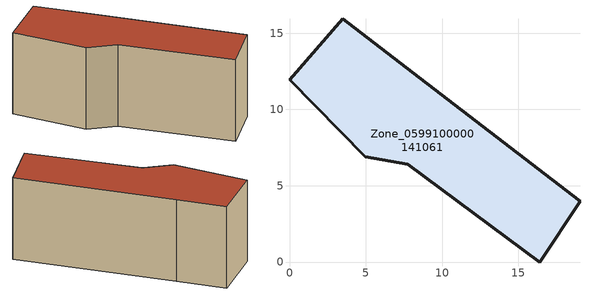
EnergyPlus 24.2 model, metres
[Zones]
Zone_0599100000141061
 floor ground (C_G): 4.97,6.89 0,11.96 3.49,15.93 7.18,13.08 19.04,3.98 16.39,0 7.74,6.41 z0.42
 wall outside (C_F): 0,11.96 4.97,6.89 7.74,6.41 16.39,0 19.04,3.98 7.18,13.08 3.49,15.93 0,11.96 z0.42:8.5
 roof outside (C_R): 7.74,6.41 16.39,0 19.04,3.98 7.18,13.08 3.49,15.93 0,11.96 4.97,6.89 z8.5
[BUILDING]
Pand.0599100000141061: North Axis=0; Terrain=City; Loads Convergence Tolerance Value=0.04; Temperature Convergence Tolerance Value=0.4; Solar Distribution=FullExterior; Maximum Number of Warmup Days=25; Minimum Number of Warmup Days=1
[Site:Location]
Rotterdam.The.Hague.AP_ZH_NLD Design_Conditions: Latitude=51.96; Longitude=4.45; Time Zone=1; Elevation=-4.5
[SITE:GROUNDTEMPERATURE:BUILDINGSURFACE]
18, 18, 18, 18, 18, 18, 18, 18, 18, 18, 18, 18
[MATERIAL] Thermal Absorptance=0.9; Solar Absorptance=0.7; Visible Absorptance=0.7
Name | Roughness | Thickness | Conductivity | Density | Specific Heat
G.TC.1946 | MediumSmooth | 0.15 | 1 | 540 | 1210
F.TC.1946 | Rough | 0.3 | 0.857143 | 1920 | 840
R.TC.1946 | MediumRough | 0.2 | 0.909091 | 1500 | 1000
[CONSTRUCTION]
C_G: G.TC.1946
C_F: F.TC.1946
C_R: R.TC.1946
[ZONE]
Zone_0599100000141061: Type=1; Multiplier=1; Ceiling Height=Autocalculate; Volume=Autocalculate; Floor Area=autocalculate; Part of Total Floor Area=Yes
[ZONEINFILTRATION:DESIGNFLOWRATE]
Infil_Zone_0599100000141061: Zone or ZoneList or Space or SpaceList=Zone_0599100000141061; Schedule=AlwaysOn; Design Flow Rate Calculation Method=Flow/Area; Flow Rate per Floor Area=0.003; Constant Term Coefficient=1; Temperature Term Coefficient=0; Velocity Term Coefficient=0; Velocity Squared Term Coefficient=0
[HVACTEMPLATE:ZONE:IDEALLOADSAIRSYSTEM]
Zone_0599100000141061: Maximum Heating Supply Air Temperature=50; Minimum Cooling Supply Air Temperature=13; Maximum Heating Supply Air Humidity Ratio=0.0156; Minimum Cooling Supply Air Humidity Ratio=0.0077; Heating Limit=NoLimit; Cooling Limit=NoLimit; Dehumidification Control Type=ConstantSensibleHeatRatio; Cooling Sensible Heat Ratio=0.7; Dehumidification Setpoint=60; Humidification Control Type=None; Humidification Setpoint=30; Outdoor Air Method=None; Outdoor Air Flow Rate per Person=0.00944; Outdoor Air Flow Rate per Zone Floor Area=0; Outdoor Air Flow Rate per Zone=0; Demand Controlled Ventilation Type=None; Outdoor Air Economizer Type=NoEconomizer; Heat Recovery Type=None; Sensible Heat Recovery Effectiveness=0.7; Latent Heat Recovery Effectiveness=0.65
[ZONECONTROL:THERMOSTAT]
ThermostatControl_Zone_0599100000141061: Zone or ZoneList=Zone_0599100000141061; Control Type Schedule=DualSetpointControlType; Control 1=Thermostat_Zone_0599100000141061; Temperature Difference Between Cutout And Setpoint=0
[THERMOSTATSETPOINT:DUALSETPOINT]
Thermostat_Zone_0599100000141061: Heating Setpoint Temperature Schedule=HeatingSetpoint_Zone_0599100000141061; Cooling Setpoint Temperature Schedule=CoolingSetpoint_Zone_0599100000141061
[SCHEDULE:COMPACT]
HeatingSetpoint_Zone_0599100000141061: Through: 12/31, For: AllDays, Until: 24:00, 21
CoolingSetpoint_Zone_0599100000141061: Through: 12/31, For: AllDays, Until: 24:00, 24
DualSetpointControlType: Through: 12/31, For: AllDays, Until: 24:00, 4
AlwaysOn: Through: 12/31, For: AllDays, Until: 24:00, 1
